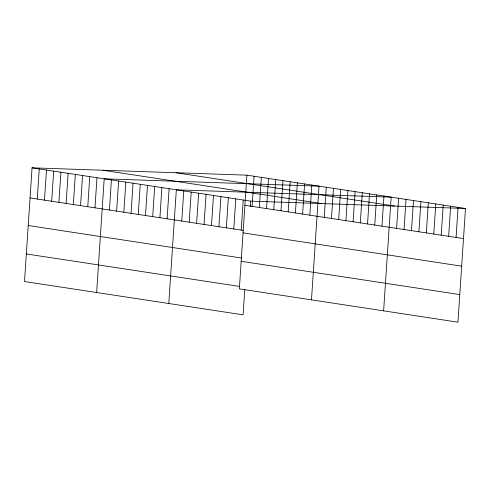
<?xml version="1.0" encoding="UTF-8"?>
<svg xmlns="http://www.w3.org/2000/svg" width="490" height="490" viewBox="0 0 490 490"><rect width="100%" height="100%" fill="white"/><g stroke="black" fill="none" stroke-linecap="round" stroke-linejoin="round"><path stroke-width="0.73" d="M246.899 175.163L239.347 288.867L457.948 322.175L465.5 208.471L246.899 175.163L32.052 167.825L24.5 281.529L243.101 314.837L244.792 289.431M37.265 199.038L39.267 168.928M44.48 200.141L46.483 170.024M51.695 201.237L53.692 171.126M58.91 202.333L60.907 172.223M66.119 203.436L68.122 173.319M73.335 204.532L75.338 174.422M80.55 205.635L82.553 175.518M87.765 206.731L89.762 176.621M94.98 207.834L96.977 177.717M96.64 292.524L104.192 178.819L319.033 186.151L311.481 299.862M109.405 210.026L111.408 179.916M116.62 211.129L118.617 181.012M123.835 212.225L125.832 182.115M131.044 213.328L133.047 183.211M138.26 214.424L140.263 184.314M145.475 215.526L147.478 185.41M152.69 216.623L154.687 186.512M159.905 217.725L161.902 187.609M167.114 218.822L169.117 188.705M168.781 303.512L176.333 189.808L391.173 197.145L383.621 310.85M181.766 221.051L183.762 190.941M189.195 222.184L191.198 192.074M196.631 223.318L198.628 193.207M204.061 224.451L206.063 194.334M211.49 225.584L213.493 195.467M218.926 226.717L220.923 196.6M226.356 227.85L228.358 197.733M233.791 228.977L235.788 198.867M241.221 230.11L243.224 200M250.304 206.4L250.653 201.133L32.052 167.825M252.111 206.376L254.108 176.259M259.326 207.472L261.323 177.362M266.536 208.575L268.538 178.458M273.751 209.671L275.754 179.561M280.966 210.774L282.969 180.657M288.181 211.87L290.178 181.759M295.397 212.972L297.393 182.856M302.606 214.069L304.608 183.958M309.821 215.165L311.824 185.055M324.251 217.364L326.248 187.254M331.461 218.467L333.463 188.35M338.676 219.563L340.679 189.452M345.891 220.665L347.894 190.549M353.106 221.762L355.103 191.651M360.322 222.864L362.318 192.748M367.531 223.961L369.534 193.844M374.746 225.057L376.749 194.946M381.961 226.16L383.964 196.043M396.606 228.389L398.609 198.279M404.042 229.522L406.038 199.412M411.471 230.655L413.474 200.539M418.907 231.788L420.904 201.672M426.337 232.922L428.34 202.805M433.773 234.055L435.769 203.938M441.202 235.182L443.205 205.071M448.638 236.315L450.635 206.204M456.068 237.448L458.07 207.337M250.653 201.133L465.5 208.471M175.996 172.743L394.603 206.045M102.949 170.244L321.556 203.552M244.896 205.279L463.497 238.581M30.049 197.942L243.45 230.453M243.065 232.86L461.666 266.168M28.218 225.523L241.619 258.04M241.178 261.286L459.779 294.588M26.331 253.949L239.733 286.46"/></g></svg>
